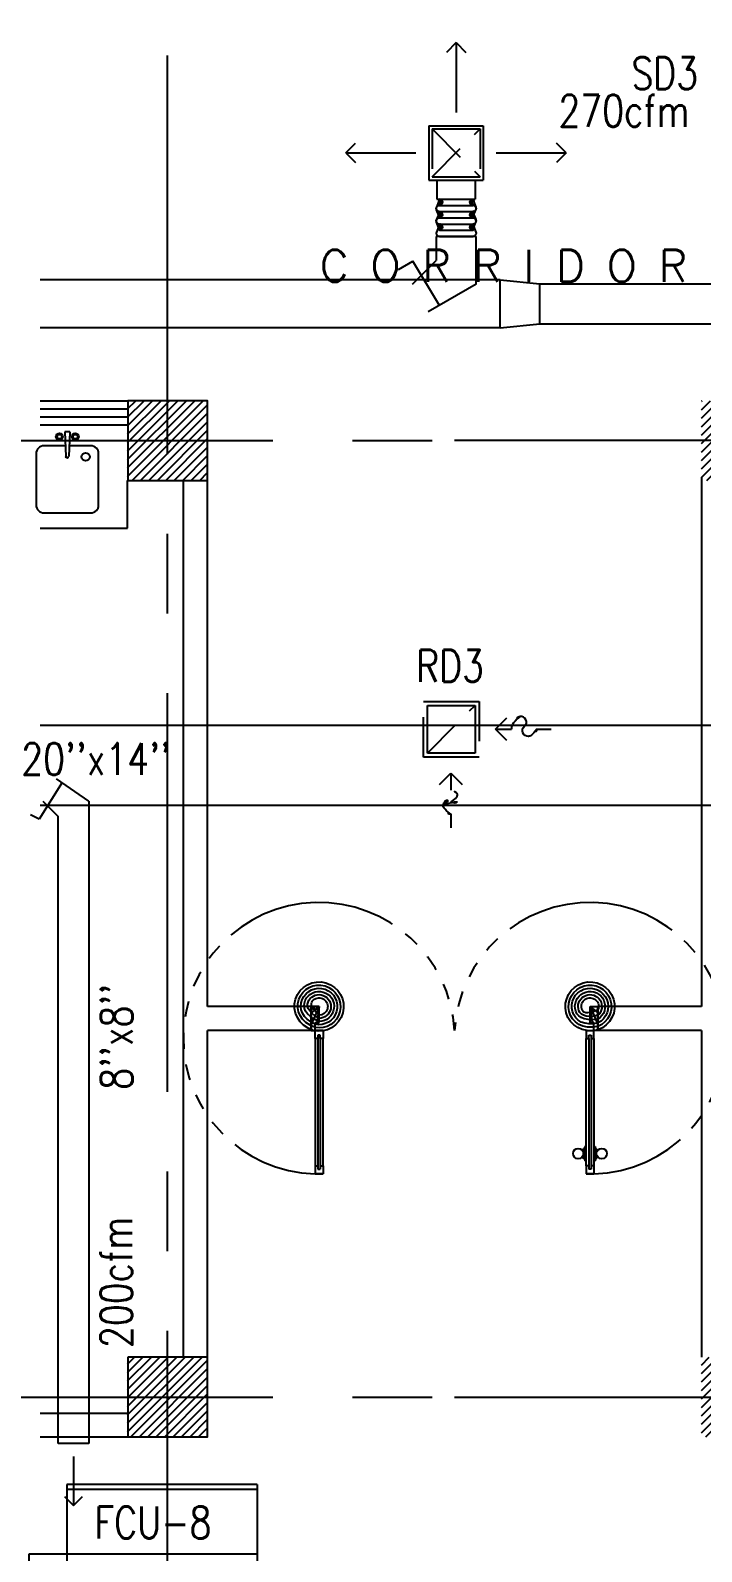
# Model space of a CAD drawing. Extents: x 417866029 to 417866302, y 43498045 to 43498122.
# Drawn here: x 417866034.54 to 417866038.75, y 43498081.62 to 43498091.16 of the extents above; entities that cross this region are included whole.
import ezdxf
from ezdxf.enums import TextEntityAlignment as Align

# ---------------------------------------------------------------- set-up
doc = ezdxf.new("R2010")
doc.units = 0
doc.header["$MEASUREMENT"] = 0
doc.linetypes.add('CENTERX2', pattern=[4, 2.5, -0.5, 0.5, -0.5])
doc.linetypes.add('HIDDEN', pattern=[0.375, 0.25, -0.125])
doc.layers.get('0').update_dxf_attribs({"linetype": 'CONTINUOUS'})
for name, color, linetype in [('ALM', 9, 'CONTINUOUS'), ('AXES', 11, 'CENTERX2'), ('COL', 7, 'CONTINUOUS'), ('DOOR', 9, 'CONTINUOUS'), ('DUCT', 6, 'CONTINUOUS'), ('FCU', 6, 'CONTINUOUS'), ('HAT', 11, 'CONTINUOUS'), ('M-AC-FLEX', 7, 'CONTINUOUS'), ('M-EGU.', 2, 'CONTINUOUS'), ('M-TEXT', 2, 'CONTINUOUS'), ('NON-MEDICAL', 9, 'CONTINUOUS'), ('RM-NAME', 9, 'CONTINUOUS'), ('WALL', 9, 'CONTINUOUS'), ('WIN', 9, 'CONTINUOUS')]:
    doc.layers.add(name, color=color, linetype=linetype)
doc.styles.add('ROMANS', font='ROMANS.shx', dxfattribs={"width": 0.6})

# ---------------------------------------------------------------- blocks, each defined once
blk = doc.blocks.new('A$C272A55A0')
at = {"layer": 'DOOR', "color": 0, "linetype": 'ByBlock'}
for p, q in [((0, 900.4), (0, 1050.4)), ((50, 1050.4), (0, 1050.4)), ((50, 950.4), (50, 1050.4)), ((1750, 950.4), (1750, 1050.4)), ((1750, 1050.4), (1800, 1050.4)), ((1800, 1050.4), (1800, 900.4)), ((0, 900.4), (25, 900.4)), ((25, 950.4), (50, 950.4)), ((25, 900.4), (25, 950.4)), ((75, 900.4), (25, 900.4)), ((25, 850.4), (25, 900.4)), ((58, 870.4), (42, 870.4)), ((42, 870.4), (42, 850.4)), ((58, 850.4), (58, 870.4)), ((75, 900.4), (75, 850.4)), ((1725, 900.4), (1775, 900.4)), ((1725, 900.4), (1725, 850.4)), ((1742, 870.4), (1758, 870.4)), ((1742, 850.4), (1742, 870.4)), ((1775, 950.4), (1750, 950.4)), ((1758, 870.4), (1758, 850.4)), ((1775, 900.4), (1775, 950.4)), ((1800, 900.4), (1775, 900.4)), ((1775, 850.4), (1775, 900.4)), ((42, 850.4), (25, 850.4)), ((75, 850.4), (58, 850.4)), ((1725, 850.4), (1742, 850.4)), ((1758, 850.4), (1775, 850.4)), ((1717.8, 160.1), (1708.8, 160.1)), ((1708.8, 95.3), (1708.8, 160.1)), ((1725, 172.7), (1717.8, 172.7)), ((1717.8, 172.7), (1717.8, 82.7)), ((1717.8, 95.3), (1717.8, 160.1)), ((1775, 172.7), (1782.2, 172.7)), ((1782.2, 172.7), (1782.2, 82.7)), ((1782.2, 160.1), (1791.2, 160.1)), ((1782.2, 95.3), (1782.2, 160.1)), ((1791.2, 95.3), (1791.2, 160.1)), ((25, 50.4), (42, 50.4)), ((25, 50.4), (25, 0.4)), ((25, 0.4), (75, 0.4)), ((75, 0.4), (25, 0.4)), ((42, 50.4), (42, 30.4)), ((42, 30.4), (58, 30.4)), ((58, 50.4), (75, 50.4)), ((58, 50.4), (58, 30.4)), ((75, 50.4), (75, 0.4)), ((1717.8, 95.3), (1708.8, 95.3)), ((1725, 82.7), (1717.8, 82.7)), ((1742, 50.4), (1725, 50.4)), ((1725, 50.4), (1725, 0.4)), ((1775, 0.4), (1725, 0.4)), ((1725, 0.4), (1775, 0.4)), ((1742, 50.4), (1742, 30.4)), ((1758, 30.4), (1742, 30.4)), ((1775, 50.4), (1758, 50.4)), ((1758, 50.4), (1758, 30.4)), ((1775, 82.7), (1782.2, 82.7)), ((1775, 50.4), (1775, 0.4)), ((1782.2, 95.3), (1791.2, 95.3))]:
    blk.add_line(p, q, dxfattribs=at)
at = {"layer": 'DOOR', "color": 9, "linetype": 'ByBlock'}
for p, q in [((50, 1050.4), (0, 1010.2)), ((50, 1050.4), (0, 936.6)), ((50, 1050.4), (36.6, 950.4)), ((1750, 1050.4), (1800, 1010.2)), ((1750, 1050.4), (1800, 936.6)), ((1750, 1050.4), (1763.4, 950.4))]:
    blk.add_line(p, q, dxfattribs=at)
at = {"layer": 'DOOR', "linetype": 'ByBlock'}
for p, q in [((25, 850.4), (25, 50.4)), ((42, 850.4), (42, 50.4)), ((58, 850.4), (58, 50.4)), ((75, 50.4), (75, 850.4)), ((1725, 50.4), (1725, 850.4)), ((1742, 850.4), (1742, 50.4)), ((1758, 850.4), (1758, 50.4)), ((1775, 850.4), (1775, 50.4))]:
    blk.add_line(p, q, dxfattribs=at)
at = {"layer": 'DOOR', "color": 0, "linetype": 'ByBlock'}
for centre in [(1676.5, 127.7), (1823.5, 127.7)]:
    blk.add_circle(centre, 32.4, dxfattribs=at)
at = {"layer": 'DOOR', "color": 9, "linetype": 'ByBlock'}
for centre, radius, start, end in [((50, 1050.4), 34.4, 180, 270), ((50, 1050.4), 14.4, 180, 270), ((1750, 1050.4), 14.4, 270, 0), ((1750, 1050.4), 34.4, 270, 0), ((50, 1050.4), 54.4, 203.20738, 270), ((50, 1050.4), 74.4, 227.77643, 270), ((50, 1050.4), 94.4, 238.01819, 270), ((1750, 1050.4), 54.4, 270, 336.79262), ((1750, 1050.4), 74.4, 270, 312.22357), ((1750, 1050.4), 94.4, 270, 301.98181), ((50, 1050.4), 114.4, 244.08384, 257.37743), ((50, 1050.4), 134.4, 248.15985, 259.28002), ((50, 1050.4), 154.4, 251.10529, 256.28577), ((1750, 1050.4), 114.4, 282.62257, 295.91616), ((1750, 1050.4), 134.4, 280.71998, 291.84015), ((1750, 1050.4), 154.4, 283.71423, 288.89471)]:
    blk.add_arc(centre, radius, start, end, dxfattribs=at)
at = {"layer": 'DOOR', "linetype": 'HIDDEN', "ltscale": 0.5}
for centre, start, end in [((50, 851.4), 268.31738, 3.29648), ((1750, 851.4), 176.70352, 271.68262)]:
    blk.add_arc(centre, 851.4, start, end, dxfattribs=at)
at = {"layer": 'WALL', "linetype": 'ByBlock'}
blk.add_line((1800, 900.4), (1800, 1050.4), dxfattribs=at)
blk = doc.blocks.new('*X39')
at = {"color": 0}
for p, q in [((-750.2, 2537.8), (-672.3, 2615.8)), ((-750.2, 2590.8), (-725.3, 2615.8)), ((-659.6, 2515.8), (-750.2, 2606.4)), ((-719.2, 2515.8), (-619.2, 2615.8)), ((-606.6, 2515.8), (-706.6, 2615.8)), ((-666.2, 2515.8), (-566.2, 2615.8)), ((-553.6, 2515.8), (-653.6, 2615.8)), ((-613.2, 2515.8), (-513.2, 2615.8)), ((-500.5, 2515.8), (-600.5, 2615.8)), ((-560.1, 2515.8), (-460.1, 2615.8)), ((-447.5, 2515.8), (-547.5, 2615.8)), ((-507.1, 2515.8), (-407.1, 2615.8)), ((-394.5, 2515.8), (-494.5, 2615.8)), ((-454.1, 2515.8), (-354.1, 2615.8)), ((-341.4, 2515.8), (-441.4, 2615.8)), ((-401, 2515.8), (-301, 2615.8)), ((-288.4, 2515.8), (-388.4, 2615.8)), ((-348, 2515.8), (-248, 2615.8)), ((-235.4, 2515.8), (-335.4, 2615.8)), ((-295, 2515.8), (-195, 2615.8)), ((-182.3, 2515.8), (-282.3, 2615.8)), ((-241.9, 2515.8), (-141.9, 2615.8)), ((-129.3, 2515.8), (-229.3, 2615.8)), ((-188.9, 2515.8), (-88.9, 2615.8)), ((-76.3, 2515.8), (-176.3, 2615.8)), ((-135.9, 2515.8), (-35.9, 2615.8)), ((-23.2, 2515.8), (-123.2, 2615.8)), ((-82.8, 2515.8), (17.2, 2615.8)), ((29.8, 2515.8), (-70.2, 2615.8)), ((-29.8, 2515.8), (70.2, 2615.8)), ((82.8, 2515.8), (-17.2, 2615.8)), ((23.2, 2515.8), (123.2, 2615.8)), ((135.9, 2515.8), (35.9, 2615.8)), ((76.3, 2515.8), (176.3, 2615.8)), ((188.9, 2515.8), (88.9, 2615.8)), ((129.3, 2515.8), (214.8, 2601.2)), ((214.8, 2543), (141.9, 2615.8)), ((214.8, 2596), (195, 2615.8)), ((-712.7, 2515.8), (-750.2, 2553.4)), ((182.3, 2515.8), (214.8, 2548.2))]:
    blk.add_line(p, q, dxfattribs=at)
blk = doc.blocks.new('WAP16')
at = {"color": 6}
for p, q in [((-597, 0), (-597, -737)), ((-597, 0), (597, 0)), ((597, 0), (597, -737)), ((-597, -437), (597, -437)), ((-597, -737), (597, -737))]:
    blk.add_line(p, q, dxfattribs=at)
at = {"color": 3}
for p, q in [((-597, -32), (597, -32)), ((597, -437), (835, -437)), ((835, -437), (835, -737)), ((597, -562), (670.3, -562)), ((-482.5, -737), (-482.5, -862)), ((-482.5, -762), (482.5, -762)), ((482.5, -737), (482.5, -862)), ((597, -737), (835, -737)), ((-482.5, -862), (482.5, -862))]:
    blk.add_line(p, q, dxfattribs=at)
at = {"color": 11}
blk.add_blockref('*X39', (267.7, -3377.8), dxfattribs=at)
blk = doc.blocks.new('RM1')
at = {"layer": 'RM-NAME', "style": 'ROMANS'}
for tag, p in [('ROOMNAME1', (0, 323.8)), ('ROOMNAME2', (0, 0))]:
    blk.add_attdef(tag, text='', height=200, dxfattribs=at).set_placement(p, align=Align.MIDDLE)
blk = doc.blocks.new('*X58')
at = {"color": 0}
for p, q in [((80579.2, 149522.1), (81046.8, 149989.7)), ((80579.2, 149575.2), (80993.8, 149989.7)), ((80579.2, 149628.2), (80940.8, 149989.7)), ((80579.2, 149681.2), (80887.7, 149989.7)), ((80579.2, 149734.3), (80834.7, 149989.7)), ((80579.2, 149787.3), (80781.7, 149989.7)), ((80579.2, 149840.3), (80728.6, 149989.7)), ((80579.2, 149893.4), (80675.6, 149989.7)), ((80579.2, 149946.4), (80622.6, 149989.7)), ((80599.9, 149489.7), (81079.2, 149969.1)), ((80652.9, 149489.7), (81079.2, 149916.1)), ((80705.9, 149489.7), (81079.2, 149863)), ((80759, 149489.7), (81079.2, 149810)), ((80812, 149489.7), (81079.2, 149757)), ((80865, 149489.7), (81079.2, 149703.9)), ((80918.1, 149489.7), (81079.2, 149650.9)), ((80971.1, 149489.7), (81079.2, 149597.9)), ((81024.1, 149489.7), (81079.2, 149544.8)), ((81077.2, 149489.7), (81079.2, 149491.8))]:
    blk.add_line(p, q, dxfattribs=at)
blk = doc.blocks.new('*X57')
at = {"color": 0}
for p, q in [((84179.2, 149515.9), (84653.1, 149989.7)), ((84179.2, 149568.9), (84600, 149989.7)), ((84179.2, 149622), (84547, 149989.7)), ((84179.2, 149675), (84494, 149989.7)), ((84179.2, 149728), (84440.9, 149989.7)), ((84179.2, 149781.1), (84387.9, 149989.7)), ((84179.2, 149834.1), (84334.9, 149989.7)), ((84179.2, 149887.1), (84281.8, 149989.7)), ((84179.2, 149940.2), (84228.8, 149989.7)), ((84206.1, 149489.7), (84679.2, 149962.9)), ((84259.1, 149489.7), (84679.2, 149909.8)), ((84312.2, 149489.7), (84679.2, 149856.8)), ((84365.2, 149489.7), (84679.2, 149803.8)), ((84418.2, 149489.7), (84679.2, 149750.7)), ((84471.3, 149489.7), (84679.2, 149697.7)), ((84524.3, 149489.7), (84679.2, 149644.7)), ((84577.3, 149489.7), (84679.2, 149591.6)), ((84630.4, 149489.7), (84679.2, 149538.6))]:
    blk.add_line(p, q, dxfattribs=at)
blk = doc.blocks.new('*X56')
at = {"color": 0}
for p, q in [((80579.2, 155514.9), (81054.1, 155989.7)), ((80579.2, 155567.9), (81001.1, 155989.7)), ((80579.2, 155620.9), (80948, 155989.7)), ((80579.2, 155674), (80895, 155989.7)), ((80579.2, 155727), (80842, 155989.7)), ((80579.2, 155780), (80788.9, 155989.7)), ((80579.2, 155833.1), (80735.9, 155989.7)), ((80579.2, 155886.1), (80682.9, 155989.7)), ((80579.2, 155939.1), (80629.8, 155989.7)), ((80607.1, 155489.7), (81079.2, 155961.8)), ((80660.2, 155489.7), (81079.2, 155908.8)), ((80713.2, 155489.7), (81079.2, 155855.8)), ((80766.2, 155489.7), (81079.2, 155802.7)), ((80819.3, 155489.7), (81079.2, 155749.7)), ((80872.3, 155489.7), (81079.2, 155696.7)), ((80925.3, 155489.7), (81079.2, 155643.6)), ((80978.4, 155489.7), (81079.2, 155590.6)), ((81031.4, 155489.7), (81079.2, 155537.6))]:
    blk.add_line(p, q, dxfattribs=at)
blk = doc.blocks.new('*X55')
at = {"color": 0}
for p, q in [((84179.2, 155508.6), (84660.3, 155989.7)), ((84179.2, 155561.7), (84607.3, 155989.7)), ((84179.2, 155614.7), (84554.3, 155989.7)), ((84179.2, 155667.7), (84501.2, 155989.7)), ((84179.2, 155720.8), (84448.2, 155989.7)), ((84179.2, 155773.8), (84395.2, 155989.7)), ((84179.2, 155826.8), (84342.1, 155989.7)), ((84179.2, 155879.8), (84289.1, 155989.7)), ((84179.2, 155932.9), (84236.1, 155989.7)), ((84179.2, 155985.9), (84183, 155989.7)), ((84213.4, 155489.7), (84679.2, 155955.6)), ((84266.4, 155489.7), (84679.2, 155902.6)), ((84319.4, 155489.7), (84679.2, 155849.5)), ((84372.5, 155489.7), (84679.2, 155796.5)), ((84425.5, 155489.7), (84679.2, 155743.5)), ((84478.5, 155489.7), (84679.2, 155690.4)), ((84531.6, 155489.7), (84679.2, 155637.4)), ((84584.6, 155489.7), (84679.2, 155584.4)), ((84637.6, 155489.7), (84679.2, 155531.3))]:
    blk.add_line(p, q, dxfattribs=at)
blk = doc.blocks.new('COL50')
at = {"layer": 'COL'}
blk.add_lwpolyline([(-250, 250), (-250, -250), (250, -250), (250, 250)], close=True, dxfattribs=at)

msp = doc.modelspace()

# ---------------------------------------------------------------- linework, layer by layer
at = {"layer": 'ALM', "linetype": 'ByBlock'}
msp.add_line((417866035.1535, 43498082.3407), (417866035.4035, 43498082.3407), dxfattribs=at)
msp.add_line((417866035.1535, 43498082.3407), (417866035.4035, 43498082.3407), dxfattribs=at)
at = {"layer": 'AXES'}
for p, q in [((417866035.4035, 43498044.5064), (417866035.4035, 43498121.7771)), ((417866035.4035, 43498044.5064), (417866035.4035, 43498121.7771)), ((417866029.5626, 43498088.5907), (417866037.2035, 43498088.5907)), ((417866103.1626, 43498088.5907), (417866037.2035, 43498088.5907)), ((417866029.5626, 43498082.5907), (417866037.2035, 43498082.5907)), ((417866037.2035, 43498082.5907), (417866053.4035, 43498082.5907))]:
    msp.add_line(p, q, dxfattribs=at)
at = {"layer": 'DUCT'}
for p, q in [((417866037.0889, 43498089.8716), (417866037.0889, 43498089.7216)), ((417866037.3389, 43498089.8716), (417866037.0889, 43498089.8716)), ((417866037.3389, 43498089.5716), (417866037.3389, 43498089.8716)), ((417866036.9389, 43498089.5716), (417866037.0889, 43498089.7216)), ((417866037.109, 43498089.4389), (417866036.9418, 43498089.7159)), ((417866037.3389, 43498089.5716), (417866037.0377, 43498089.3977)), ((417866034.7425, 43498086.4453), (417866034.5983, 43498086.2155)), ((417866034.9087, 43498086.3289), (417866034.7071, 43498086.47)), ((417866034.6207, 43498086.3289), (417866034.7167, 43498086.2329)), ((417866034.9087, 43498086.3289), (417866034.9087, 43498082.3004)), ((417866034.5983, 43498086.2155), (417866034.5441, 43498086.2432)), ((417866034.5983, 43498086.2155), (417866034.5983, 43498086.2155)), ((417866034.7167, 43498082.3004), (417866034.7167, 43498086.2329)), ((417866034.9087, 43498082.3004), (417866034.7167, 43498082.3004))]:
    msp.add_line(p, q, dxfattribs=at)
at = {"layer": 'DUCT', "linetype": 'HIDDEN'}
msp.add_line((417866036.8516, 43498089.6639), (417866036.9418, 43498089.7159), dxfattribs=at)
at = {"layer": 'DUCT', "linetype": 'ByBlock'}
for p, q in [((417866037.4904, 43498089.5991), (417866034.6028, 43498089.5991)), ((417866037.4904, 43498089.2991), (417866037.4904, 43498089.5991)), ((417866037.4904, 43498089.5991), (417866037.7395, 43498089.5741)), ((417866037.7395, 43498089.5741), (417866045.0375, 43498089.5741)), ((417866037.7395, 43498089.3241), (417866037.7395, 43498089.5741)), ((417866037.4904, 43498089.2991), (417866034.6028, 43498089.2991)), ((417866037.4904, 43498089.2991), (417866037.7395, 43498089.3241)), ((417866037.7395, 43498089.3241), (417866045.0375, 43498089.3241)), ((417866034.6028, 43498086.8048), (417866045.1848, 43498086.8048)), ((417866034.6028, 43498086.3048), (417866043.5003, 43498086.3048))]:
    msp.add_line(p, q, dxfattribs=at)
at = {"layer": 'M-AC-FLEX', "color": 11}
for p, q in [((417866037.1084, 43498090.0666), (417866037.3194, 43498090.0666)), ((417866037.1084, 43498090.0276), (417866037.3194, 43498090.0276)), ((417866037.1084, 43498089.9886), (417866037.3194, 43498089.9886)), ((417866037.1084, 43498089.9496), (417866037.3194, 43498089.9496)), ((417866037.1084, 43498089.9106), (417866037.3194, 43498089.9106)), ((417866037.1084, 43498089.8716), (417866037.3194, 43498089.8716))]:
    msp.add_line(p, q, dxfattribs=at)
at = {"layer": 'M-AC-FLEX'}
for points in [[(417866037.1084, 43498090.1056, -1), (417866037.1084, 43498090.0666, 1), (417866037.1084, 43498090.0276)], [(417866037.1084, 43498089.9886, 1), (417866037.1084, 43498090.0276, -1), (417866037.1084, 43498090.0666)], [(417866037.1084, 43498090.0276, -1), (417866037.1084, 43498089.9886, 1), (417866037.1084, 43498089.9496)], [(417866037.1084, 43498090.0666, 1), (417866037.1084, 43498090.1056, -0.000618), (417866037.1083, 43498090.1056, -0.000618)], [(417866037.3194, 43498090.0666, -0.998764), (417866037.3193, 43498090.1056, -0.998764)], [(417866037.3194, 43498090.1056, 1), (417866037.3194, 43498090.0666, -1), (417866037.3194, 43498090.0276)], [(417866037.3194, 43498089.9886, -1), (417866037.3194, 43498090.0276, 1), (417866037.3194, 43498090.0666)], [(417866037.3194, 43498090.0276, 1), (417866037.3194, 43498089.9886, -1), (417866037.3194, 43498089.9496)], [(417866037.1084, 43498089.9106, 1), (417866037.1084, 43498089.9496, -1), (417866037.1084, 43498089.9886)], [(417866037.1084, 43498089.9496, -1), (417866037.1084, 43498089.9106, 1), (417866037.1084, 43498089.8716, -0.000618), (417866037.1084, 43498089.8716, -0.000618)], [(417866037.3194, 43498089.9106, -1), (417866037.3194, 43498089.9496, 1), (417866037.3194, 43498089.9886)], [(417866037.3194, 43498089.9496, 1), (417866037.3194, 43498089.9106, -1), (417866037.3194, 43498089.8716)]]:
    msp.add_lwpolyline(points, format="xyb", dxfattribs=at)
at = {"layer": 'M-EGU.'}
for p, q in [((417866037.2133, 43498091.0872), (417866037.1523, 43498091.0261)), ((417866037.2133, 43498091.0872), (417866037.2744, 43498091.0261)), ((417866037.2133, 43498091.0872), (417866037.2133, 43498090.6484)), ((417866037.0429, 43498090.5664), (417866037.0429, 43498090.2256)), ((417866037.0429, 43498090.5664), (417866037.3837, 43498090.5664)), ((417866037.3837, 43498090.5664), (417866037.3837, 43498090.2256)), ((417866036.5221, 43498090.396), (417866036.5832, 43498090.4571)), ((417866037.9045, 43498090.396), (417866037.8435, 43498090.4571)), ((417866036.5221, 43498090.396), (417866036.961, 43498090.396)), ((417866036.5221, 43498090.396), (417866036.5832, 43498090.3349)), ((417866037.4657, 43498090.396), (417866037.9045, 43498090.396)), ((417866037.9045, 43498090.396), (417866037.8435, 43498090.3349)), ((417866037.0429, 43498090.2256), (417866037.3837, 43498090.2256)), ((417866037.0933, 43498090.2256), (417866037.0933, 43498090.1056)), ((417866037.3333, 43498090.2256), (417866037.3333, 43498090.1056)), ((417866037.0933, 43498090.1056), (417866037.3333, 43498090.1056)), ((417866037.0329, 43498086.6301), (417866037.0329, 43498086.9301)), ((417866037.0329, 43498086.9301), (417866037.3328, 43498086.9301)), ((417866037.3328, 43498086.9301), (417866037.3328, 43498086.6301)), ((417866037.4603, 43498086.7805), (417866037.531, 43498086.8512)), ((417866037.531, 43498086.7098), (417866037.4603, 43498086.7805)), ((417866037.4603, 43498086.7805), (417866037.5613, 43498086.7805)), ((417866037.7206, 43498086.7805), (417866037.8092, 43498086.7805)), ((417866037.3328, 43498086.6301), (417866037.0329, 43498086.6301)), ((417866037.109, 43498086.4335), (417866037.1797, 43498086.5042)), ((417866037.1797, 43498086.5042), (417866037.2504, 43498086.4335)), ((417866037.1797, 43498086.5042), (417866037.1797, 43498086.3974)), ((417866037.1797, 43498086.2471), (417866037.1797, 43498086.1611)), ((417866034.8133, 43498082.2186), (417866034.8133, 43498081.9096)), ((417866034.7567, 43498081.9662), (417866034.8133, 43498081.9096)), ((417866034.8133, 43498081.9096), (417866034.8699, 43498081.9662))]:
    msp.add_line(p, q, dxfattribs=at)
at = {"layer": 'M-EGU.', "linetype": 'HIDDEN'}
for p, q in [((417866037.0629, 43498090.5464), (417866037.3637, 43498090.2456)), ((417866037.0629, 43498090.2456), (417866037.3637, 43498090.5464)), ((417866037.0629, 43498090.5464), (417866037.0629, 43498090.2456)), ((417866037.0629, 43498090.5464), (417866037.3637, 43498090.5464)), ((417866037.3637, 43498090.5464), (417866037.3637, 43498090.2456)), ((417866037.0629, 43498090.2456), (417866037.3637, 43498090.2456)), ((417866037.0079, 43498086.6051), (417866037.0079, 43498086.9551)), ((417866037.0079, 43498086.9551), (417866037.3578, 43498086.9551)), ((417866037.0329, 43498086.6301), (417866037.3328, 43498086.9301)), ((417866037.3578, 43498086.9551), (417866037.3578, 43498086.6051)), ((417866037.3578, 43498086.6051), (417866037.0079, 43498086.6051))]:
    msp.add_line(p, q, dxfattribs=at)
at = {"layer": 'M-EGU.'}
for points in [[(417866037.7206, 43498086.7805, -0.1324), (417866037.6983, 43498086.7483, -0.15664), (417866037.6675, 43498086.7356, -0.736612), (417866037.6422, 43498086.7985, 0.774232), (417866037.6144, 43498086.8594, 0.203349), (417866037.5722, 43498086.8319, 0.193808), (417866037.5613, 43498086.7805)], [(417866037.1797, 43498086.2471, -0.187862), (417866037.1428, 43498086.2698, -0.202645), (417866037.1329, 43498086.309, -0.616915), (417866037.1831, 43498086.3252, 0.668708), (417866037.2302, 43498086.3443, 0.194285), (417866037.216, 43498086.3802, 0.186051), (417866037.1797, 43498086.3974)]]:
    msp.add_lwpolyline(points, format="xyb", dxfattribs=at)
at = {"layer": 'NON-MEDICAL'}
for p, q in [((417866034.7905, 43498088.6465), (417866034.7584, 43498088.6465)), ((417866034.7584, 43498088.6465), (417866034.7645, 43498088.4912)), ((417866034.7905, 43498088.6465), (417866034.7844, 43498088.4912)), ((417866034.5781, 43498088.5084), (417866034.5781, 43498088.1873)), ((417866034.7645, 43498088.5583), (417866034.628, 43498088.5583)), ((417866034.9209, 43498088.5583), (417866034.7844, 43498088.5583)), ((417866034.9708, 43498088.1873), (417866034.9708, 43498088.5084)), ((417866035.151, 43498088.0407), (417866035.151, 43498088.3407)), ((417866034.628, 43498088.1375), (417866034.9209, 43498088.1375)), ((417866034.6028, 43498088.0407), (417866035.151, 43498088.0407))]:
    msp.add_line(p, q, dxfattribs=at)
for centre, radius in [((417866034.7247, 43498088.6154), 0.0217), ((417866034.7247, 43498088.6154), 0.014), ((417866034.8242, 43498088.6154), 0.0217), ((417866034.8242, 43498088.6154), 0.014), ((417866034.8889, 43498088.4889), 0.0255)]:
    msp.add_circle(centre, radius, dxfattribs=at)
for centre, radius, start, end in [((417866034.628, 43498088.5084), 0.0499, 90, 180), ((417866034.9209, 43498088.5084), 0.0499, 0, 90), ((417866034.7744, 43498088.4912), 0.00997, 180, 0), ((417866034.628, 43498088.1873), 0.0499, 180, 270), ((417866034.9209, 43498088.1873), 0.0499, 270, 0)]:
    msp.add_arc(centre, radius, start, end, dxfattribs=at)
at = {"layer": 'WALL', "linetype": 'ByBlock'}
for p, q in [((417866035.5035, 43498082.8407), (417866035.5035, 43498088.3407)), ((417866035.6535, 43498085.0407), (417866035.6535, 43498088.3407)), ((417866038.7535, 43498088.3596), (417866038.7535, 43498085.0407)), ((417866036.3035, 43498085.0407), (417866035.6535, 43498085.0407)), ((417866036.3035, 43498085.0407), (417866036.3035, 43498084.8907)), ((417866036.3035, 43498085.0407), (417866036.3035, 43498084.8907)), ((417866038.7535, 43498085.0407), (417866038.1035, 43498085.0407)), ((417866038.1035, 43498085.0407), (417866038.1035, 43498084.8907)), ((417866038.1035, 43498085.0407), (417866038.1035, 43498084.8907)), ((417866035.6535, 43498082.8407), (417866035.6535, 43498084.8907)), ((417866036.3035, 43498084.8907), (417866035.6535, 43498084.8907)), ((417866038.7535, 43498084.8907), (417866038.1035, 43498084.8907)), ((417866038.7535, 43498084.8907), (417866038.7535, 43498082.8407)), ((417866034.6028, 43498082.4907), (417866035.1535, 43498082.4907)), ((417866034.6028, 43498082.3407), (417866035.1535, 43498082.3407))]:
    msp.add_line(p, q, dxfattribs=at)
at = {"layer": 'WIN', "linetype": 'ByBlock'}
for p, q in [((417866034.6028, 43498088.8407), (417866035.1535, 43498088.8407)), ((417866034.6028, 43498088.7907), (417866035.1535, 43498088.7907)), ((417866034.6028, 43498088.7407), (417866035.1535, 43498088.7407)), ((417866034.6028, 43498088.6907), (417866035.1535, 43498088.6907))]:
    msp.add_line(p, q, dxfattribs=at)

# ---------------------------------------------------------------- block references
at = {"layer": 'COL', "xscale": 0.0009999871253967285, "yscale": 0.001000002026557922, "zscale": 0.001}
for p in [(417866035.4035, 43498088.5907), (417866035.4035, 43498082.5907)]:
    msp.add_blockref('COL50', p, dxfattribs=at)
at = {"layer": 'DOOR', "color": 0, "linetype": 'ByBlock', "xscale": 0.0009999871253967285, "yscale": 0.001000002026557922, "zscale": 0.001}
msp.add_blockref('A$C272A55A0', (417866036.3035, 43498083.9904), dxfattribs=at)
at = {"layer": 'FCU', "linetype": 'ByBlock', "xscale": -0.0009999871253967285, "yscale": 0.001000002026557922, "zscale": 0.001}
msp.add_blockref('WAP16', (417866035.3677, 43498082.043), dxfattribs=at)
at = {"layer": 'HAT', "xscale": 0.0009999871253967285, "yscale": 0.001000002026557922, "zscale": 0.001}
for name in ['*X56', '*X55', '*X58', '*X57']:
    msp.add_blockref(name, (417865954.5742, 43497932.851), dxfattribs=at)
at = {"layer": 'RM-NAME'}
ref = msp.add_blockref('RM1', (417866037.5113, 43498089.6873), dxfattribs=dict(at, xscale=0.0009999871253967285, yscale=0.001000002026557922, zscale=0.001))
ref.add_attrib('ROOMNAME2', 'C O R R I D O R', dxfattribs={"height": 0.2, "style": 'ROMANS'}).set_placement((417866037.5113, 43498089.6873), align=Align.MIDDLE)

# ---------------------------------------------------------------- texts
at = {"layer": 'M-TEXT', "style": 'ROMANS', "width": 0.8}
for s, p in [('SD3', (417866038.3133, 43498090.7952)), ('270cfm', (417866037.8556, 43498090.5601)), ('RD3', (417866036.9628, 43498087.078)), ("20''x14''", (417866034.485, 43498086.4937))]:
    msp.add_text(s, height=0.2, dxfattribs=at).set_placement(p)
for s, p in [(" 8''x8''", (417866035.1834, 43498084.4086)), ('200cfm', (417866035.1818, 43498082.8986))]:
    msp.add_text(s, height=0.2, rotation=90, dxfattribs=at).set_placement(p)
at = {"layer": 'M-TEXT', "linetype": 'ByBlock', "style": 'ROMANS', "width": 0.8}
msp.add_text('FCU-8', height=0.2, dxfattribs=at).set_placement((417866034.9444, 43498081.7039))

doc.saveas('drawing.dxf')
